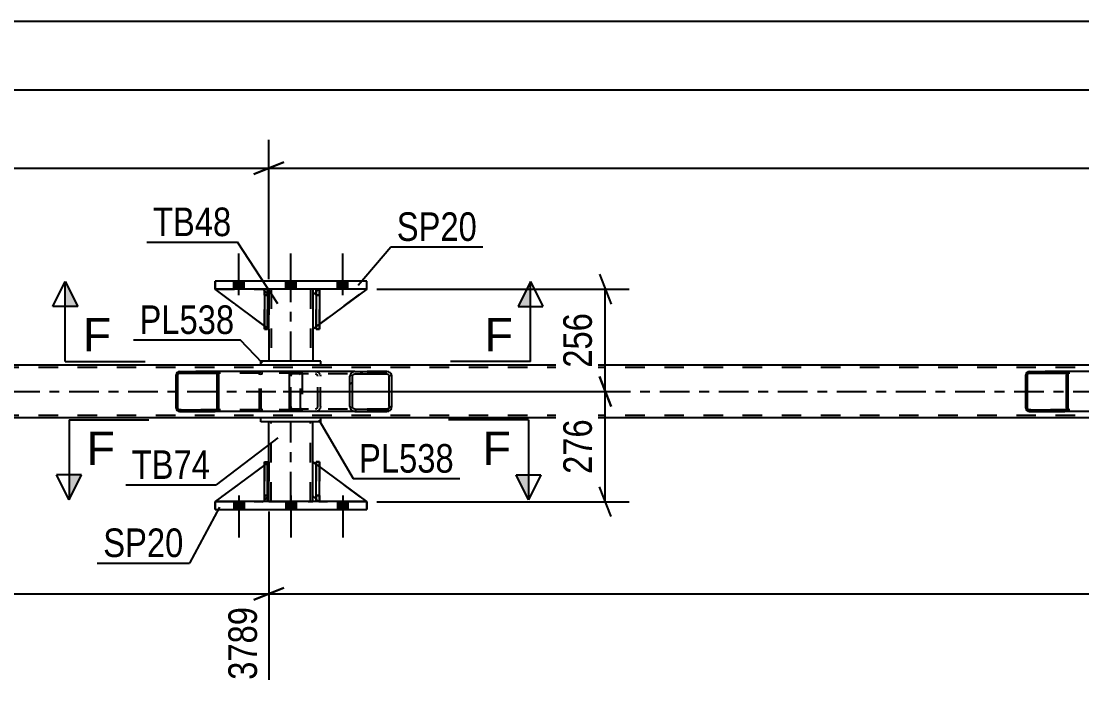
# Model space of a CAD drawing. Header units: millimetres. Extents: x 0 to 841, y 0 to 594.
# Drawn here: x 214.3 to 320.6, y 214.8 to 281.4 of the extents above; entities that cross this region are included whole.
import ezdxf

# ---------------------------------------------------------------- set-up
doc = ezdxf.new("R2010")
doc.units = ezdxf.units.MM
doc.linetypes.add('DXK_LINE_DOT2', pattern=[3.9198, 1.9599, -1.9599])
doc.linetypes.add('DXK_LINE_DOT3', pattern=[5.9187, 2.979, -0.9799, 0.9799, -0.9799])
doc.styles.add('Arial', font='ARIAL.TTF', dxfattribs={"height": 0.2})
doc.styles.add('Arial Narrow', font='ARIALN.TTF', dxfattribs={"height": 0.2})

# ---------------------------------------------------------------- blocks, each defined once
blk = doc.blocks.new('Bolt-814748264-2483 - 2466')
at = {"linetype": 'Continuous'}
for points in [[(236.65, 233.23), (235.61, 233.23), (235.61, 232.43), (236.65, 232.43)], [(236.65, 233.23), (235.61, 233.23), (235.61, 232.43), (236.65, 232.43)], [(236.65, 233.23), (235.61, 233.23), (235.61, 232.43), (236.65, 232.43)], [(241.85, 233.23), (240.81, 233.23), (240.81, 232.43), (241.85, 232.43)], [(241.85, 233.23), (240.81, 233.23), (240.81, 232.43), (241.85, 232.43)], [(247.05, 233.23), (246.01, 233.23), (246.01, 232.43), (247.05, 232.43)], [(247.05, 233.23), (246.01, 233.23), (246.01, 232.43), (247.05, 232.43)], [(247.05, 233.23), (246.01, 233.23), (246.01, 232.43), (247.05, 232.43)]]:
    blk.add_hatch(color=1, dxfattribs=at).paths.add_polyline_path(points)
at = {"color": 1, "linetype": 'Continuous'}
for p, q in [((236.13, 233.83), (236.13, 229.63)), ((236.13, 233.83), (236.13, 229.63)), ((236.13, 233.83), (236.13, 229.63)), ((241.33, 233.83), (241.33, 229.63)), ((241.33, 233.83), (241.33, 229.63)), ((246.53, 233.83), (246.53, 229.63)), ((246.53, 233.83), (246.53, 229.63)), ((246.53, 233.83), (246.53, 229.63)), ((235.61, 233.23), (235.61, 232.43)), ((235.61, 233.23), (235.61, 232.43)), ((235.61, 233.23), (235.61, 232.43)), ((236.65, 233.23), (236.65, 232.43)), ((236.65, 233.23), (236.65, 232.43)), ((236.65, 233.23), (236.65, 232.43)), ((240.81, 233.23), (240.81, 232.43)), ((240.81, 233.23), (240.81, 232.43)), ((241.85, 233.23), (241.85, 232.43)), ((241.85, 233.23), (241.85, 232.43)), ((246.01, 233.23), (246.01, 232.43)), ((246.01, 233.23), (246.01, 232.43)), ((246.01, 233.23), (246.01, 232.43)), ((247.05, 233.23), (247.05, 232.43)), ((247.05, 233.23), (247.05, 232.43)), ((247.05, 233.23), (247.05, 232.43))]:
    blk.add_line(p, q, dxfattribs=at)
blk = doc.blocks.new('Part-814748264-2604 - 2466')
at = {"color": 2, "linetype": 'Continuous'}
for p, q in [((239, 254.51), (238.68, 254.51)), ((238.68, 254.51), (238.68, 250.51)), ((239, 254.51), (239, 254.51)), ((239, 254.51), (239, 250.51)), ((239, 250.51), (238.68, 250.51))]:
    blk.add_line(p, q, dxfattribs=at)
at = {"color": 7, "linetype": 'DXK_LINE_DOT2'}
for p, q in [((238.68, 253.91), (238.68, 254.51)), ((239, 253.91), (239, 254.51)), ((239, 254.51), (239, 254.51)), ((239, 253.91), (238.68, 253.91)), ((238.68, 253.91), (238.68, 250.51)), ((239, 250.51), (239, 253.91))]:
    blk.add_line(p, q, dxfattribs=at)
blk = doc.blocks.new('Bolt-814748264-2484 - 2466')
at = {"linetype": 'Continuous'}
for points in [[(235.61, 254.51), (236.65, 254.51), (236.65, 255.31), (235.61, 255.31)], [(235.61, 254.51), (236.65, 254.51), (236.65, 255.31), (235.61, 255.31)], [(235.61, 254.51), (236.65, 254.51), (236.65, 255.31), (235.61, 255.31)], [(240.81, 254.51), (241.85, 254.51), (241.85, 255.31), (240.81, 255.31)], [(240.81, 254.51), (241.85, 254.51), (241.85, 255.31), (240.81, 255.31)], [(246.01, 254.51), (247.05, 254.51), (247.05, 255.31), (246.01, 255.31)], [(246.01, 254.51), (247.05, 254.51), (247.05, 255.31), (246.01, 255.31)], [(246.01, 254.51), (247.05, 254.51), (247.05, 255.31), (246.01, 255.31)]]:
    blk.add_hatch(color=1, dxfattribs=at).paths.add_polyline_path(points)
at = {"color": 1, "linetype": 'Continuous'}
for p, q in [((236.13, 253.91), (236.13, 258.11)), ((236.13, 253.91), (236.13, 258.11)), ((236.13, 253.91), (236.13, 258.11)), ((241.33, 253.91), (241.33, 258.11)), ((241.33, 253.91), (241.33, 258.11)), ((246.53, 253.91), (246.53, 258.11)), ((246.53, 253.91), (246.53, 258.11)), ((246.53, 253.91), (246.53, 258.11)), ((235.61, 254.51), (235.61, 255.31)), ((235.61, 254.51), (235.61, 255.31)), ((235.61, 254.51), (235.61, 255.31)), ((236.65, 254.51), (236.65, 255.31)), ((236.65, 254.51), (236.65, 255.31)), ((236.65, 254.51), (236.65, 255.31)), ((240.81, 254.51), (240.81, 255.31)), ((240.81, 254.51), (240.81, 255.31)), ((241.85, 254.51), (241.85, 255.31)), ((241.85, 254.51), (241.85, 255.31)), ((246.01, 254.51), (246.01, 255.31)), ((246.01, 254.51), (246.01, 255.31)), ((246.01, 254.51), (246.01, 255.31)), ((247.05, 254.51), (247.05, 255.31)), ((247.05, 254.51), (247.05, 255.31)), ((247.05, 254.51), (247.05, 255.31))]:
    blk.add_line(p, q, dxfattribs=at)
blk = doc.blocks.new('Part-814748264-2548 - 2466')
at = {"color": 2, "linetype": 'Continuous'}
for p, q in [((762.85, 246.91), (100.73, 246.91)), ((238.33, 241.63), (100.73, 241.63)), ((493.73, 241.63), (244.33, 241.63))]:
    blk.add_line(p, q, dxfattribs=at)
at = {"color": 7, "linetype": 'DXK_LINE_DOT2'}
for p, q in [((762.85, 246.67), (100.73, 246.67)), ((762.85, 241.87), (100.73, 241.87)), ((244.33, 241.63), (238.33, 241.63))]:
    blk.add_line(p, q, dxfattribs=at)
at = {"color": 7, "linetype": 'DXK_LINE_DOT3'}
blk.add_line((100.73, 244.27), (762.85, 244.27), dxfattribs=at)
blk = doc.blocks.new('Part-814748264-2610 - 2466')
at = {"linetype": 'Continuous'}
h = blk.add_hatch(dxfattribs=at)
h.set_pattern_fill('', scale=0.7, style=0, pattern_type=0)
h.set_pattern_definition([(45, (234.0707, 246.0676), (-1.57154, 1.57154), [])])
h.paths.add_polyline_path([(234.1, 245.95), (234.07, 246.07), (234, 246.17), (233.89, 246.24), (233.76, 246.27), (230.18, 246.27), (230.05, 246.24), (229.94, 246.17), (229.87, 246.07), (229.84, 245.95), (229.84, 242.59), (229.87, 242.46), (229.94, 242.36), (230.05, 242.29), (230.18, 242.27), (233.76, 242.27), (233.89, 242.29), (234, 242.36), (234.07, 242.46), (234.1, 242.59)])
h.paths.add_polyline_path([(233.91, 242.52), (233.88, 242.47), (233.82, 242.44), (233.76, 242.43), (230.18, 242.43), (230.12, 242.44), (230.06, 242.47), (230.02, 242.52), (230.01, 242.59), (230.01, 245.95), (230.02, 246.01), (230.06, 246.06), (230.12, 246.09), (230.18, 246.11), (233.76, 246.11), (233.82, 246.09), (233.88, 246.06), (233.91, 246.01), (233.93, 245.95), (233.93, 242.59)])
at = {"color": 2, "linetype": 'Continuous'}
for p, q in [((229.87, 246.07), (229.84, 245.95)), ((229.84, 242.59), (229.84, 245.95)), ((230.01, 245.95), (230.02, 246.01)), ((230.01, 242.59), (230.01, 245.95)), ((230.02, 246.01), (230.06, 246.06)), ((230.18, 246.27), (230.05, 246.24)), ((230.06, 246.06), (230.12, 246.09)), ((230.12, 246.09), (230.18, 246.11)), ((230.18, 246.27), (233.76, 246.27)), ((230.18, 246.11), (233.76, 246.11)), ((241.45, 246.27), (233.76, 246.27)), ((233.89, 246.24), (233.76, 246.27)), ((233.76, 246.11), (233.82, 246.09)), ((233.82, 246.09), (233.88, 246.06)), ((233.88, 246.06), (233.91, 246.01)), ((233.91, 246.01), (233.93, 245.95)), ((233.93, 242.59), (233.93, 245.95)), ((234.1, 245.95), (234.07, 246.07)), ((234.1, 242.59), (234.1, 245.95)), ((229.84, 242.59), (229.87, 242.46)), ((230.02, 242.52), (230.01, 242.59)), ((230.06, 242.47), (230.02, 242.52)), ((230.12, 242.44), (230.06, 242.47)), ((230.18, 242.43), (230.12, 242.44)), ((230.18, 242.43), (233.76, 242.43)), ((233.82, 242.44), (233.76, 242.43)), ((233.88, 242.47), (233.82, 242.44)), ((233.91, 242.52), (233.88, 242.47)), ((233.93, 242.59), (233.91, 242.52)), ((234.07, 242.46), (234.1, 242.59)), ((230.05, 242.29), (230.18, 242.27)), ((230.18, 242.27), (233.76, 242.27)), ((233.76, 242.27), (233.89, 242.29)), ((241.45, 242.27), (233.76, 242.27))]:
    blk.add_line(p, q, dxfattribs=at)
at = {"color": 7, "linetype": 'DXK_LINE_DOT2'}
for p, q in [((233.76, 246.27), (230.18, 246.27)), ((242.11, 246.11), (230.18, 246.11)), ((238.19, 245.95), (238.22, 246.07)), ((238.19, 242.59), (238.19, 245.95)), ((238.37, 246.01), (238.36, 245.95)), ((238.36, 242.59), (238.36, 245.95)), ((238.41, 246.06), (238.37, 246.01)), ((238.4, 246.24), (238.53, 246.27)), ((238.41, 246.06), (238.42, 246.07)), ((238.42, 246.07), (238.46, 246.09)), ((238.46, 246.09), (238.53, 246.11)), ((242.11, 246.27), (241.45, 246.27)), ((242.11, 246.27), (242.24, 246.24)), ((242.17, 246.09), (242.11, 246.11)), ((242.23, 246.06), (242.17, 246.09)), ((242.26, 246.01), (242.23, 246.06)), ((242.28, 245.95), (242.26, 246.01)), ((242.28, 242.59), (242.28, 245.95)), ((242.42, 246.07), (242.45, 245.95)), ((242.45, 245.95), (242.45, 242.59)), ((242.11, 242.43), (230.18, 242.43)), ((238.22, 242.46), (238.19, 242.59)), ((238.36, 242.59), (238.37, 242.52)), ((238.37, 242.52), (238.41, 242.47)), ((238.41, 242.47), (238.42, 242.46)), ((238.42, 242.46), (238.46, 242.44)), ((238.46, 242.44), (238.53, 242.43)), ((242.11, 242.43), (242.17, 242.44)), ((242.17, 242.44), (242.23, 242.47)), ((242.23, 242.47), (242.26, 242.52)), ((242.26, 242.52), (242.28, 242.59)), ((242.45, 242.59), (242.42, 242.46)), ((233.76, 242.27), (230.18, 242.27)), ((238.53, 242.27), (238.4, 242.29)), ((242.11, 242.27), (241.45, 242.27)), ((242.24, 242.29), (242.11, 242.27))]:
    blk.add_line(p, q, dxfattribs=at)
at = {"color": 2, "linetype": 'Continuous'}
for centre, start, end in [((230.17, 245.93), 110.7583, 155.68), ((233.77, 245.93), 24.32, 69.2417), ((230.17, 242.6), 204.32, 249.2417), ((233.77, 242.6), 290.7583, 335.68)]:
    blk.add_arc(centre, 0.331, start, end, dxfattribs=at)
at = {"color": 7, "linetype": 'DXK_LINE_DOT2'}
for centre, start, end in [((238.52, 245.93), 110.7583, 155.6801), ((242.12, 245.93), 24.3199, 69.2417), ((238.52, 242.6), 204.3199, 249.2417), ((242.12, 242.6), 290.7583, 335.6801)]:
    blk.add_arc(centre, 0.331, start, end, dxfattribs=at)
blk = doc.blocks.new('Part-814748264-2624 - 2466')
at = {"color": 2, "linetype": 'Continuous'}
for p, q in [((239.13, 254.51), (239.13, 253.91)), ((243.53, 254.51), (243.53, 253.91)), ((239.13, 250.51), (239.13, 247.31)), ((243.53, 250.51), (243.53, 247.31))]:
    blk.add_line(p, q, dxfattribs=at)
at = {"color": 7, "linetype": 'DXK_LINE_DOT2'}
for p, q in [((243.53, 254.51), (239.13, 254.51)), ((239.37, 254.51), (239.37, 247.31)), ((243.29, 254.51), (243.29, 247.31)), ((239.13, 253.91), (239.13, 250.51)), ((243.53, 253.91), (243.53, 250.51)), ((243.53, 247.31), (239.13, 247.31))]:
    blk.add_line(p, q, dxfattribs=at)
at = {"color": 7, "linetype": 'DXK_LINE_DOT3'}
blk.add_line((241.33, 247.31), (241.33, 254.51), dxfattribs=at)
blk = doc.blocks.new('Part-814748264-2597 - 2466')
at = {"color": 2, "linetype": 'Continuous'}
for p, q in [((244.33, 247.31), (238.33, 247.31)), ((238.33, 246.91), (238.33, 247.31)), ((244.33, 246.91), (238.33, 246.91)), ((244.33, 246.91), (244.33, 247.31))]:
    blk.add_line(p, q, dxfattribs=at)
blk = doc.blocks.new('Part-814748264-2609 - 2466')
at = {"linetype": 'Continuous'}
h = blk.add_hatch(dxfattribs=at)
h.set_pattern_fill('', scale=0.7, style=0, pattern_type=0)
h.set_pattern_definition([(45, (251.4028, 245.9688), (-1.57154, 1.57154), [])])
h.paths.add_polyline_path([(251.44, 245.79), (251.4, 245.97), (251.29, 246.12), (251.13, 246.23), (250.94, 246.27), (247.75, 246.27), (247.56, 246.23), (247.4, 246.12), (247.29, 245.97), (247.25, 245.79), (247.25, 242.75), (247.29, 242.56), (247.4, 242.41), (247.56, 242.3), (247.75, 242.27), (250.94, 242.27), (251.13, 242.3), (251.29, 242.41), (251.4, 242.56), (251.44, 242.75)])
h.paths.add_polyline_path([(251.17, 242.65), (251.12, 242.58), (251.03, 242.52), (250.94, 242.51), (247.75, 242.51), (247.66, 242.52), (247.58, 242.58), (247.52, 242.65), (247.5, 242.75), (247.5, 245.79), (247.52, 245.88), (247.58, 245.95), (247.66, 246.01), (247.75, 246.03), (250.94, 246.03), (251.03, 246.01), (251.12, 245.95), (251.17, 245.88), (251.19, 245.79), (251.19, 242.75)])
at = {"color": 2, "linetype": 'Continuous'}
for p, q in [((241.18, 245.79), (241.2, 245.97)), ((241.18, 242.75), (241.18, 245.79)), ((241.2, 245.97), (241.26, 246.12)), ((241.26, 246.12), (241.35, 246.23)), ((241.35, 246.23), (241.45, 246.27)), ((247.75, 246.27), (241.45, 246.27)), ((247.29, 245.97), (247.25, 245.79)), ((247.25, 242.75), (247.25, 245.79)), ((247.5, 245.79), (247.52, 245.88)), ((247.5, 242.75), (247.5, 245.79)), ((247.52, 245.88), (247.58, 245.95)), ((247.75, 246.27), (247.56, 246.23)), ((247.58, 245.95), (247.66, 246.01)), ((247.66, 246.01), (247.75, 246.03)), ((247.75, 246.27), (250.94, 246.27)), ((247.75, 246.03), (250.94, 246.03)), ((251.13, 246.23), (250.94, 246.27)), ((250.94, 246.03), (251.03, 246.01)), ((251.03, 246.01), (251.12, 245.95)), ((251.12, 245.95), (251.17, 245.88)), ((251.17, 245.88), (251.19, 245.79)), ((251.19, 242.75), (251.19, 245.79)), ((251.44, 245.79), (251.4, 245.97)), ((251.44, 242.75), (251.44, 245.79)), ((241.2, 242.56), (241.18, 242.75)), ((241.26, 242.41), (241.2, 242.56)), ((241.35, 242.3), (241.26, 242.41)), ((247.25, 242.75), (247.29, 242.56)), ((247.52, 242.65), (247.5, 242.75)), ((247.58, 242.58), (247.52, 242.65)), ((247.66, 242.52), (247.58, 242.58)), ((247.75, 242.51), (247.66, 242.52)), ((247.75, 242.51), (250.94, 242.51)), ((251.03, 242.52), (250.94, 242.51)), ((251.12, 242.58), (251.03, 242.52)), ((251.17, 242.65), (251.12, 242.58)), ((251.19, 242.75), (251.17, 242.65)), ((251.4, 242.56), (251.44, 242.75)), ((241.45, 242.27), (241.35, 242.3)), ((247.75, 242.27), (241.45, 242.27)), ((247.56, 242.3), (247.75, 242.27)), ((247.75, 242.27), (250.94, 242.27)), ((250.94, 242.27), (251.13, 242.3))]:
    blk.add_line(p, q, dxfattribs=at)
at = {"color": 7, "linetype": 'DXK_LINE_DOT2'}
for p, q in [((241.33, 245.88), (241.32, 245.79)), ((241.32, 242.75), (241.32, 245.79)), ((241.36, 245.95), (241.33, 245.88)), ((241.4, 246.01), (241.36, 245.95)), ((241.45, 246.03), (241.4, 246.01)), ((250.94, 246.03), (241.45, 246.03)), ((242.45, 246.03), (242.45, 246.27)), ((243.79, 246.27), (243.98, 246.23)), ((243.88, 246.01), (243.79, 246.03)), ((243.97, 245.95), (243.88, 246.01)), ((244.02, 245.88), (243.97, 245.95)), ((244.04, 245.79), (244.02, 245.88)), ((244.04, 242.75), (244.04, 245.79)), ((244.25, 245.97), (244.29, 245.79)), ((244.29, 242.75), (244.29, 245.79)), ((250.94, 246.27), (247.75, 246.27)), ((241.32, 242.75), (241.33, 242.65)), ((241.33, 242.65), (241.36, 242.58)), ((241.36, 242.58), (241.4, 242.52)), ((241.4, 242.52), (241.45, 242.51)), ((250.94, 242.51), (241.45, 242.51)), ((242.45, 242.27), (242.45, 242.51)), ((243.79, 242.51), (243.88, 242.52)), ((243.88, 242.52), (243.97, 242.58)), ((243.97, 242.58), (244.02, 242.65)), ((244.02, 242.65), (244.04, 242.75)), ((244.29, 242.75), (244.25, 242.56)), ((243.98, 242.3), (243.79, 242.27)), ((250.94, 242.27), (247.75, 242.27))]:
    blk.add_line(p, q, dxfattribs=at)
for centre, start, end in [((243.8, 245.77), 23.8494, 68.8059), ((243.8, 242.76), 291.1941, 336.1506)]:
    blk.add_arc(centre, 0.492, start, end, dxfattribs=at)
at = {"color": 2, "linetype": 'Continuous'}
for centre, start, end in [((247.74, 245.77), 111.1941, 156.1506), ((250.95, 245.77), 23.8494, 68.8059), ((247.74, 242.76), 203.8494, 248.8059), ((250.95, 242.76), 291.1941, 336.1506)]:
    blk.add_arc(centre, 0.492, start, end, dxfattribs=at)
blk = doc.blocks.new('Part-814748264-2626 - 2466')
at = {"color": 7, "linetype": 'DXK_LINE_DOT2'}
for p, q in [((243.88, 253.91), (243.88, 254.51)), ((243.88, 254.51), (243.88, 254.51)), ((243.88, 254.51), (243.88, 250.51)), ((244.2, 254.51), (243.88, 254.51)), ((244.2, 253.91), (244.2, 254.51)), ((244.2, 250.51), (244.2, 254.51)), ((243.88, 250.51), (243.88, 253.91)), ((243.88, 253.91), (244.2, 253.91)), ((244.2, 253.91), (244.2, 250.51)), ((243.88, 250.51), (244.2, 250.51))]:
    blk.add_line(p, q, dxfattribs=at)
blk = doc.blocks.new('Part-814748264-2706 - 2466')
at = {"color": 2, "linetype": 'Continuous'}
for p, q in [((243.53, 233.82), (243.53, 237.22)), ((243.88, 236.96), (243.53, 237.22)), ((248.93, 233.23), (244.2, 236.73)), ((243.88, 233.47), (243.53, 233.82))]:
    blk.add_line(p, q, dxfattribs=at)
at = {"color": 7, "linetype": 'DXK_LINE_DOT2'}
for p, q in [((244.2, 236.73), (243.88, 236.96)), ((244.13, 233.22), (243.88, 233.47)), ((248.93, 233.22), (244.13, 233.22)), ((248.93, 233.23), (248.93, 233.22)), ((248.93, 233.22), (248.93, 233.23))]:
    blk.add_line(p, q, dxfattribs=at)
blk = doc.blocks.new('Part-814748264-2707 - 2466')
at = {"color": 7, "linetype": 'DXK_LINE_DOT2'}
for p, q in [((243.53, 233.82), (243.53, 237.22)), ((243.53, 237.22), (248.93, 233.22)), ((244.13, 233.22), (243.53, 233.82)), ((248.93, 233.22), (244.13, 233.22))]:
    blk.add_line(p, q, dxfattribs=at)
blk = doc.blocks.new('Part-814748264-2708 - 2466')
at = {"color": 7, "linetype": 'DXK_LINE_DOT2'}
for p, q in [((238.68, 253.91), (238.68, 254.51)), ((238.68, 254.51), (238.68, 254.51)), ((238.68, 254.51), (238.68, 250.51)), ((239, 254.51), (238.68, 254.51)), ((239, 253.91), (239, 254.51)), ((239, 250.51), (239, 254.51)), ((238.68, 250.51), (238.68, 253.91)), ((238.68, 253.91), (239, 253.91)), ((239, 253.91), (239, 250.51)), ((238.68, 250.51), (239, 250.51))]:
    blk.add_line(p, q, dxfattribs=at)
blk = doc.blocks.new('Part-814748264-2709 - 2466')
at = {"color": 7, "linetype": 'DXK_LINE_DOT2'}
for p, q in [((239, 237.13), (238.68, 236.89)), ((239.13, 233.82), (239.13, 237.22)), ((239.13, 233.82), (238.53, 233.22)), ((233.73, 233.23), (238.53, 233.22)), ((239, 233.7), (238.68, 233.38))]:
    blk.add_line(p, q, dxfattribs=at)
at = {"color": 2, "linetype": 'Continuous'}
for p, q in [((239.13, 237.22), (239, 237.13)), ((239.13, 233.82), (239.13, 237.22)), ((238.68, 236.89), (233.73, 233.23)), ((239.13, 233.82), (239, 233.7)), ((239.13, 233.82), (239.13, 233.82)), ((238.68, 233.38), (238.53, 233.22))]:
    blk.add_line(p, q, dxfattribs=at)
blk = doc.blocks.new('Part-814748264-2710 - 2466')
at = {"color": 7, "linetype": 'DXK_LINE_DOT2'}
for p, q in [((239.13, 237.22), (233.73, 233.23)), ((239.13, 233.82), (239.13, 237.22)), ((239.13, 237.22), (239.13, 233.82)), ((238.53, 233.22), (239.13, 233.82)), ((239.13, 233.82), (238.53, 233.22)), ((239.13, 233.82), (239.13, 233.82)), ((233.73, 233.23), (238.53, 233.22))]:
    blk.add_line(p, q, dxfattribs=at)
blk = doc.blocks.new('Part-814748264-2711 - 2466')
at = {"color": 2, "linetype": 'Continuous'}
for p, q in [((243.88, 233.23), (243.88, 237.23)), ((243.88, 237.23), (244.2, 237.23)), ((244.2, 233.23), (244.2, 237.23)), ((243.88, 233.23), (243.88, 233.23)), ((244.2, 233.23), (243.88, 233.23))]:
    blk.add_line(p, q, dxfattribs=at)
at = {"color": 7, "linetype": 'DXK_LINE_DOT2'}
for p, q in [((243.88, 237.23), (243.88, 233.83)), ((244.2, 233.83), (244.2, 237.23)), ((243.88, 233.83), (243.88, 233.23)), ((243.88, 233.83), (244.2, 233.83)), ((244.2, 233.23), (244.2, 233.83)), ((244.2, 233.23), (244.2, 233.23))]:
    blk.add_line(p, q, dxfattribs=at)
blk = doc.blocks.new('Part-814748264-2713 - 2466')
at = {"color": 7, "linetype": 'DXK_LINE_DOT2'}
for p, q in [((244.2, 237.23), (243.88, 237.23)), ((243.88, 233.83), (243.88, 237.23)), ((243.88, 237.23), (243.88, 233.23)), ((244.2, 237.23), (244.2, 233.83)), ((244.2, 233.23), (244.2, 237.23)), ((244.2, 233.83), (243.88, 233.83)), ((243.88, 233.23), (243.88, 233.83)), ((244.2, 233.83), (244.2, 233.23)), ((244.2, 233.23), (243.88, 233.23)), ((244.2, 233.23), (244.2, 233.23))]:
    blk.add_line(p, q, dxfattribs=at)
blk = doc.blocks.new('Part-814748264-2717 - 2466')
at = {"color": 2, "linetype": 'Continuous'}
for p, q in [((244.2, 254.51), (243.88, 254.51)), ((243.88, 254.51), (243.88, 250.51)), ((244.2, 254.51), (244.2, 254.51)), ((244.2, 254.51), (244.2, 250.51)), ((244.2, 250.51), (243.88, 250.51))]:
    blk.add_line(p, q, dxfattribs=at)
at = {"color": 7, "linetype": 'DXK_LINE_DOT2'}
for p, q in [((243.88, 253.91), (243.88, 254.51)), ((244.2, 253.91), (244.2, 254.51)), ((244.2, 254.51), (244.2, 254.51)), ((244.2, 253.91), (243.88, 253.91)), ((243.88, 253.91), (243.88, 250.51)), ((244.2, 250.51), (244.2, 253.91))]:
    blk.add_line(p, q, dxfattribs=at)
blk = doc.blocks.new('Part-814748264-2718 - 2466')
at = {"color": 7, "linetype": 'DXK_LINE_DOT2'}
for p, q in [((239.13, 250.52), (233.73, 254.51)), ((233.73, 254.51), (238.53, 254.51)), ((238.53, 254.51), (239.13, 253.92)), ((239.13, 253.92), (238.53, 254.51)), ((239.13, 253.92), (239.13, 250.52)), ((239.13, 253.92), (239.13, 253.92)), ((239.13, 253.92), (239.13, 250.52))]:
    blk.add_line(p, q, dxfattribs=at)
blk = doc.blocks.new('Part-814748264-2719 - 2466')
at = {"color": 2, "linetype": 'Continuous'}
for p, q in [((238.68, 250.85), (233.73, 254.51)), ((238.68, 254.36), (238.53, 254.51)), ((239.13, 253.92), (239, 254.04)), ((239.13, 253.92), (239.13, 253.92)), ((239.13, 250.52), (239.13, 253.92)), ((239, 250.61), (239.13, 250.52)), ((239.13, 250.52), (239.13, 250.52))]:
    blk.add_line(p, q, dxfattribs=at)
at = {"color": 7, "linetype": 'DXK_LINE_DOT2'}
for p, q in [((238.53, 254.51), (233.73, 254.51)), ((238.53, 254.51), (239.13, 253.92)), ((239, 254.04), (238.68, 254.36)), ((239.13, 253.92), (239.13, 250.52)), ((239, 250.61), (238.68, 250.85))]:
    blk.add_line(p, q, dxfattribs=at)
blk = doc.blocks.new('Part-814748264-2720 - 2466')
at = {"color": 7, "linetype": 'DXK_LINE_DOT2'}
for p, q in [((244.13, 254.52), (243.53, 253.92)), ((243.53, 250.52), (248.93, 254.52)), ((248.93, 254.52), (244.13, 254.52)), ((243.53, 253.92), (243.53, 250.52))]:
    blk.add_line(p, q, dxfattribs=at)
blk = doc.blocks.new('Part-814748264-2721 - 2466')
at = {"color": 2, "linetype": 'Continuous'}
for p, q in [((243.88, 254.27), (243.53, 253.92)), ((248.93, 254.52), (244.2, 251.01)), ((243.53, 253.92), (243.53, 250.52)), ((243.88, 250.78), (243.53, 250.52))]:
    blk.add_line(p, q, dxfattribs=at)
at = {"color": 7, "linetype": 'DXK_LINE_DOT2'}
for p, q in [((244.13, 254.52), (243.88, 254.27)), ((248.93, 254.52), (244.13, 254.52)), ((244.2, 251.01), (243.88, 250.78))]:
    blk.add_line(p, q, dxfattribs=at)
blk = doc.blocks.new('Part-814748264-2740 - 2466')
at = {"linetype": 'Continuous'}
h = blk.add_hatch(dxfattribs=at)
h.set_pattern_fill('', scale=0.7, style=0, pattern_type=0)
h.set_pattern_definition([(45, (319.2049, 246.0676), (-1.57154, 1.57154), [])])
h.paths.add_polyline_path([(319.23, 245.95), (319.2, 246.07), (319.13, 246.17), (319.02, 246.24), (318.89, 246.27), (315.31, 246.27), (315.18, 246.24), (315.07, 246.17), (315, 246.07), (314.97, 245.95), (314.97, 242.59), (315, 242.46), (315.07, 242.36), (315.18, 242.29), (315.31, 242.27), (318.89, 242.27), (319.02, 242.29), (319.13, 242.36), (319.2, 242.46), (319.23, 242.59)])
h.paths.add_polyline_path([(319.05, 242.52), (319.01, 242.47), (318.96, 242.44), (318.89, 242.43), (315.31, 242.43), (315.25, 242.44), (315.19, 242.47), (315.16, 242.52), (315.14, 242.59), (315.14, 245.95), (315.16, 246.01), (315.19, 246.06), (315.25, 246.09), (315.31, 246.11), (318.89, 246.11), (318.96, 246.09), (319.01, 246.06), (319.05, 246.01), (319.06, 245.95), (319.06, 242.59)])
at = {"color": 2, "linetype": 'Continuous'}
for p, q in [((315, 246.07), (314.97, 245.95)), ((314.97, 242.59), (314.97, 245.95)), ((315.14, 245.95), (315.16, 246.01)), ((315.14, 242.59), (315.14, 245.95)), ((315.16, 246.01), (315.19, 246.06)), ((315.31, 246.27), (315.18, 246.24)), ((315.19, 246.06), (315.25, 246.09)), ((315.25, 246.09), (315.31, 246.11)), ((315.31, 246.27), (318.89, 246.27)), ((315.31, 246.11), (318.89, 246.11)), ((326.59, 246.27), (318.89, 246.27)), ((319.02, 246.24), (318.89, 246.27)), ((318.89, 246.11), (318.96, 246.09)), ((318.96, 246.09), (319.01, 246.06)), ((319.01, 246.06), (319.05, 246.01)), ((319.05, 246.01), (319.06, 245.95)), ((319.06, 242.59), (319.06, 245.95)), ((319.23, 245.95), (319.2, 246.07)), ((319.23, 242.59), (319.23, 245.95)), ((314.97, 242.59), (315, 242.46)), ((315.16, 242.52), (315.14, 242.59)), ((315.19, 242.47), (315.16, 242.52)), ((315.25, 242.44), (315.19, 242.47)), ((315.31, 242.43), (315.25, 242.44)), ((315.31, 242.43), (318.89, 242.43)), ((318.96, 242.44), (318.89, 242.43)), ((319.01, 242.47), (318.96, 242.44)), ((319.05, 242.52), (319.01, 242.47)), ((319.06, 242.59), (319.05, 242.52)), ((319.2, 242.46), (319.23, 242.59)), ((315.18, 242.29), (315.31, 242.27)), ((315.31, 242.27), (318.89, 242.27)), ((318.89, 242.27), (319.02, 242.29)), ((326.59, 242.27), (318.89, 242.27))]:
    blk.add_line(p, q, dxfattribs=at)
at = {"color": 7, "linetype": 'DXK_LINE_DOT2'}
for p, q in [((318.89, 246.27), (315.31, 246.27)), ((327.24, 246.11), (315.31, 246.11)), ((323.32, 245.95), (323.35, 246.07)), ((323.32, 242.59), (323.32, 245.95)), ((323.51, 246.01), (323.49, 245.95)), ((323.49, 242.59), (323.49, 245.95)), ((323.54, 246.06), (323.51, 246.01)), ((323.53, 246.24), (323.66, 246.27)), ((323.54, 246.06), (323.56, 246.07)), ((323.56, 246.07), (323.6, 246.09)), ((323.6, 246.09), (323.66, 246.11)), ((327.24, 246.27), (326.59, 246.27)), ((327.24, 246.27), (327.37, 246.24)), ((327.3, 246.09), (327.24, 246.11)), ((327.36, 246.06), (327.3, 246.09)), ((327.4, 246.01), (327.36, 246.06)), ((327.41, 245.95), (327.4, 246.01)), ((327.41, 242.59), (327.41, 245.95)), ((327.55, 246.07), (327.58, 245.95)), ((327.58, 245.95), (327.58, 242.59)), ((327.24, 242.43), (315.31, 242.43)), ((323.35, 242.46), (323.32, 242.59)), ((323.49, 242.59), (323.51, 242.52)), ((323.51, 242.52), (323.54, 242.47)), ((323.54, 242.47), (323.56, 242.46)), ((323.56, 242.46), (323.6, 242.44)), ((323.6, 242.44), (323.66, 242.43)), ((327.24, 242.43), (327.3, 242.44)), ((327.3, 242.44), (327.36, 242.47)), ((327.36, 242.47), (327.4, 242.52)), ((327.4, 242.52), (327.41, 242.59)), ((327.58, 242.59), (327.55, 242.46)), ((318.89, 242.27), (315.31, 242.27)), ((323.66, 242.27), (323.53, 242.29)), ((327.24, 242.27), (326.59, 242.27)), ((327.37, 242.29), (327.24, 242.27))]:
    blk.add_line(p, q, dxfattribs=at)
at = {"color": 2, "linetype": 'Continuous'}
for centre, start, end in [((315.3, 245.93), 110.7583, 155.68), ((318.9, 245.93), 24.32, 69.2417), ((315.3, 242.6), 204.32, 249.2417), ((318.9, 242.6), 290.7583, 335.68)]:
    blk.add_arc(centre, 0.331, start, end, dxfattribs=at)
at = {"color": 7, "linetype": 'DXK_LINE_DOT2'}
for centre, start, end in [((323.65, 245.93), 110.7583, 155.6801), ((327.25, 245.93), 24.3199, 69.2417), ((323.65, 242.6), 204.3199, 249.2417), ((327.25, 242.6), 290.7583, 335.6801)]:
    blk.add_arc(centre, 0.331, start, end, dxfattribs=at)
blk = doc.blocks.new('Part-814748264-2748 - 2466')
at = {"color": 2, "linetype": 'Continuous'}
for p, q in [((238.68, 233.23), (238.68, 237.23)), ((238.68, 237.23), (239, 237.23)), ((239, 233.23), (239, 237.23)), ((238.68, 233.23), (238.68, 233.23)), ((239, 233.23), (238.68, 233.23))]:
    blk.add_line(p, q, dxfattribs=at)
at = {"color": 7, "linetype": 'DXK_LINE_DOT2'}
for p, q in [((238.68, 237.23), (238.68, 233.83)), ((239, 233.83), (239, 237.23)), ((238.68, 233.83), (238.68, 233.23)), ((238.68, 233.83), (239, 233.83)), ((239, 233.23), (239, 233.83)), ((239, 233.23), (239, 233.23))]:
    blk.add_line(p, q, dxfattribs=at)
blk = doc.blocks.new('Part-814748264-2750 - 2466')
at = {"color": 7, "linetype": 'DXK_LINE_DOT2'}
for p, q in [((238.68, 237.23), (239, 237.23)), ((238.68, 233.83), (238.68, 237.23)), ((238.68, 237.23), (238.68, 233.23)), ((239, 237.23), (239, 233.83)), ((239, 233.23), (239, 237.13)), ((239, 233.83), (238.68, 233.83)), ((238.68, 233.23), (238.68, 233.83)), ((239, 233.83), (239, 233.23)), ((239, 233.23), (238.68, 233.23)), ((239, 233.23), (239, 233.23))]:
    blk.add_line(p, q, dxfattribs=at)
blk = doc.blocks.new('Part-814748264-2756 - 2466')
at = {"color": 2, "linetype": 'Continuous'}
for p, q in [((244.33, 241.63), (238.33, 241.63)), ((238.33, 241.23), (238.33, 241.63)), ((244.33, 241.23), (244.33, 241.63)), ((244.33, 241.23), (238.33, 241.23))]:
    blk.add_line(p, q, dxfattribs=at)
blk = doc.blocks.new('Part-814748264-2761 - 2466')
at = {"color": 2, "linetype": 'Continuous'}
for p, q in [((239.13, 237.22), (239.13, 241.23)), ((243.53, 237.23), (243.53, 241.23)), ((239.13, 233.23), (239.13, 233.82)), ((243.53, 233.23), (243.53, 233.83))]:
    blk.add_line(p, q, dxfattribs=at)
at = {"color": 7, "linetype": 'DXK_LINE_DOT2'}
for p, q in [((243.53, 241.23), (239.13, 241.23)), ((239.37, 233.23), (239.37, 241.23)), ((243.29, 233.23), (243.29, 241.23)), ((239.13, 233.82), (239.13, 237.22)), ((243.53, 233.83), (243.53, 237.23)), ((239.13, 233.23), (243.53, 233.23))]:
    blk.add_line(p, q, dxfattribs=at)
at = {"color": 7, "linetype": 'DXK_LINE_DOT3'}
blk.add_line((241.33, 233.23), (241.33, 241.23), dxfattribs=at)
blk = doc.blocks.new('Part-814748264-2766 - 2466')
at = {"color": 2, "linetype": 'Continuous'}
for p, q in [((248.93, 255.31), (233.73, 255.31)), ((233.73, 254.51), (233.73, 255.31)), ((248.93, 254.51), (248.93, 255.31)), ((248.93, 254.51), (233.73, 254.51))]:
    blk.add_line(p, q, dxfattribs=at)
at = {"color": 7, "linetype": 'DXK_LINE_DOT2'}
for p, q in [((233.73, 255.31), (233.73, 254.51)), ((248.93, 254.51), (248.93, 255.31))]:
    blk.add_line(p, q, dxfattribs=at)
blk = doc.blocks.new('Part-814748264-2771 - 2466')
at = {"color": 2, "linetype": 'Continuous'}
for p, q in [((233.73, 232.43), (233.73, 233.23)), ((248.93, 233.23), (233.73, 233.23)), ((248.93, 232.43), (248.93, 233.23)), ((233.73, 232.43), (248.93, 232.43))]:
    blk.add_line(p, q, dxfattribs=at)
at = {"color": 7, "linetype": 'DXK_LINE_DOT2'}
for p, q in [((233.73, 233.23), (233.73, 232.43)), ((248.93, 233.23), (248.93, 232.43))]:
    blk.add_line(p, q, dxfattribs=at)
blk = doc.blocks.new('StraightDimension-814748264-2820 - 2466')
at = {"color": 7, "linetype": 'Continuous'}
for p, q in [((239.13, 255.52), (239.13, 269.51)), ((237.63, 266.06), (240.63, 267.26)), ((90.51, 266.66), (239.13, 266.66))]:
    blk.add_line(p, q, dxfattribs=at)
blk = doc.blocks.new('StraightDimension-814748264-2860 - 2466')
at = {"color": 7, "linetype": 'Continuous'}
for p, q in [((272.24, 245.77), (273.44, 242.77)), ((240.56, 244.27), (275.24, 244.27)), ((272.84, 233.22), (272.84, 244.27)), ((273.44, 231.72), (272.24, 234.72)), ((249.93, 233.22), (275.24, 233.22))]:
    blk.add_line(p, q, dxfattribs=at)
at = {"color": 0}
blk.add_wipeout([(272.09, 242.09), (267.89, 242.09), (267.89, 235.4), (272.09, 235.4)], dxfattribs=at)
at = {"color": 3, "style": 'Arial Narrow'}
blk.add_text('276', height=2.863, rotation=90.0002, dxfattribs=at).set_placement((271.49, 236))
blk = doc.blocks.new('StraightDimension-814748264-2795 - 2466')
at = {"color": 7, "linetype": 'Continuous'}
for p, q in [((239.13, 232.22), (239.13, 215.36)), ((237.63, 223.37), (240.63, 224.57)), ((90.51, 223.97), (239.13, 223.97))]:
    blk.add_line(p, q, dxfattribs=at)
at = {"color": 0, "linetype": 'Continuous'}
blk.add_wipeout([(238.53, 223.27), (234.33, 223.27), (234.33, 214.76), (238.53, 214.76)], dxfattribs=at)
at = {"color": 3, "linetype": 'Continuous', "style": 'Arial Narrow'}
blk.add_text('3789', height=2.863, rotation=90.0002, dxfattribs=at).set_placement((237.93, 215.36))
blk = doc.blocks.new('StraightDimension-814748264-2802 - 2466')
at = {"color": 7, "linetype": 'Continuous'}
for p, q in [((239.13, 232.22), (239.13, 215.36)), ((240.63, 224.57), (237.63, 223.37)), ((239.13, 223.97), (494.53, 223.97))]:
    blk.add_line(p, q, dxfattribs=at)
blk = doc.blocks.new('StraightDimension-814748264-2827 - 2466')
at = {"color": 7, "linetype": 'Continuous'}
for p, q in [((239.13, 255.52), (239.13, 269.51)), ((240.63, 267.26), (237.63, 266.06)), ((239.13, 266.66), (494.53, 266.66))]:
    blk.add_line(p, q, dxfattribs=at)
blk = doc.blocks.new('StraightDimension-814748264-2888 - 2466')
at = {"color": 7, "linetype": 'Continuous'}
for p, q in [((272.24, 256.02), (273.44, 253.02)), ((249.93, 254.52), (275.24, 254.52)), ((272.84, 244.27), (272.84, 254.52)), ((273.44, 242.77), (272.24, 245.77)), ((240.56, 244.27), (275.24, 244.27))]:
    blk.add_line(p, q, dxfattribs=at)
at = {"color": 0}
blk.add_wipeout([(272.09, 252.73), (267.89, 252.73), (267.89, 246.05), (272.09, 246.05)], dxfattribs=at)
at = {"color": 3, "style": 'Arial Narrow'}
blk.add_text('256', height=2.863, rotation=90.0002, dxfattribs=at).set_placement((271.49, 246.65))
blk = doc.blocks.new('StraightDimension-814748264-2917 - 2466')
at = {"color": 7, "linetype": 'Continuous'}
blk.add_line((89.87, 281.39), (773.71, 281.39), dxfattribs=at)
blk = doc.blocks.new('StraightDimension-814748264-8525 - 2466')
at = {"color": 7, "linetype": 'Continuous'}
blk.add_line((90.51, 274.5), (773.07, 274.5), dxfattribs=at)
blk = doc.blocks.new('SectionMark-814748264-2969 - 2466')
at = {"linetype": 'Continuous'}
for points in [[(219.97, 252.78), (218.72, 252.78), (218.72, 255.28)], [(265.34, 252.78), (264.09, 252.78), (265.34, 255.28)]]:
    blk.add_hatch(color=6, dxfattribs=at).paths.add_polyline_path(points)
at = {"color": 6, "linetype": 'Continuous'}
for p, q in [((217.47, 252.78), (218.72, 255.28)), ((218.72, 247.28), (218.72, 255.28)), ((218.72, 255.28), (219.97, 252.78)), ((265.34, 255.28), (264.09, 252.78)), ((265.34, 247.28), (265.34, 255.28)), ((265.34, 255.28), (266.59, 252.78)), ((219.97, 252.78), (217.47, 252.78)), ((264.09, 252.78), (266.59, 252.78)), ((218.72, 247.28), (226.72, 247.28)), ((265.34, 247.28), (257.34, 247.28))]:
    blk.add_line(p, q, dxfattribs=at)
at = {"color": 0, "linetype": 'Continuous'}
for points in [[(223.32, 248.28), (223.32, 251.78), (220.47, 251.78), (220.47, 248.28)], [(263.59, 248.28), (263.59, 251.78), (260.74, 251.78), (260.74, 248.28)]]:
    blk.add_wipeout(points, dxfattribs=at)
at = {"color": 3, "linetype": 'Continuous', "style": 'Arial'}
for p in [(220.47, 248.28), (260.74, 248.28)]:
    blk.add_text('F', height=3.34, dxfattribs=at).set_placement(p)
blk = doc.blocks.new('SectionMark-814748264-2973 - 2466')
at = {"linetype": 'Continuous'}
for points in [[(219.1, 235.91), (220.35, 235.91), (219.1, 233.41)], [(263.89, 235.91), (265.14, 235.91), (265.14, 233.41)]]:
    blk.add_hatch(color=6, dxfattribs=at).paths.add_polyline_path(points)
at = {"color": 6, "linetype": 'Continuous'}
for p, q in [((219.1, 241.41), (227.1, 241.41)), ((219.1, 241.41), (219.1, 233.41)), ((265.14, 241.41), (257.14, 241.41)), ((265.14, 241.41), (265.14, 233.41)), ((219.1, 233.41), (217.85, 235.91)), ((220.35, 235.91), (217.85, 235.91)), ((219.1, 233.41), (220.35, 235.91)), ((263.89, 235.91), (266.39, 235.91)), ((265.14, 233.41), (263.89, 235.91)), ((266.39, 235.91), (265.14, 233.41))]:
    blk.add_line(p, q, dxfattribs=at)
at = {"color": 0, "linetype": 'Continuous'}
for points in [[(223.7, 236.91), (223.7, 240.41), (220.85, 240.41), (220.85, 236.91)], [(263.39, 236.91), (263.39, 240.41), (260.54, 240.41), (260.54, 236.91)]]:
    blk.add_wipeout(points, dxfattribs=at)
at = {"color": 3, "linetype": 'Continuous', "style": 'Arial'}
for p in [(220.85, 236.91), (260.54, 236.91)]:
    blk.add_text('F', height=3.34, dxfattribs=at).set_placement(p)
blk = doc.blocks.new('Mark-814748264-2593 - 2466')
at = {"color": 30, "linetype": 'Continuous'}
for p in [(225.56, 249.43), (238.5, 247.12)]:
    blk.add_line(p, (236.26, 249.43), dxfattribs=at)
at = {"color": 0}
blk.add_wipeout([(235.66, 250.03), (235.66, 253.03), (226.16, 253.03), (226.16, 250.03)], dxfattribs=at)
blk.add_wipeout([(235.66, 250.03), (235.66, 253.03), (226.16, 253.03), (226.16, 250.03)], dxfattribs=at)
at = {"color": 3, "style": 'Arial Narrow'}
blk.add_text('PL538', height=2.863, dxfattribs=at).set_placement((226.16, 250.03))
blk = doc.blocks.new('Mark-814748264-2620 - 2466')
at = {"color": 30, "linetype": 'Continuous'}
for p in [(226.91, 259.24), (240.02, 253.06)]:
    blk.add_line(p, (235.97, 259.24), dxfattribs=at)
at = {"color": 0}
blk.add_wipeout([(235.37, 259.84), (235.37, 262.84), (227.51, 262.84), (227.51, 259.84)], dxfattribs=at)
blk.add_wipeout([(235.37, 259.84), (235.37, 262.84), (227.51, 262.84), (227.51, 259.84)], dxfattribs=at)
at = {"color": 3, "style": 'Arial Narrow'}
blk.add_text('TB48', height=2.863, dxfattribs=at).set_placement((227.51, 259.84))
blk = doc.blocks.new('Mark-814748264-2752 - 2466')
at = {"color": 30, "linetype": 'Continuous'}
for p, q in [((244.13, 241.42), (247.56, 235.53)), ((247.56, 235.53), (258.26, 235.53))]:
    blk.add_line(p, q, dxfattribs=at)
at = {"color": 0}
blk.add_wipeout([(257.66, 236.13), (257.66, 239.13), (248.16, 239.13), (248.16, 236.13)], dxfattribs=at)
blk.add_wipeout([(257.66, 236.13), (257.66, 239.13), (248.16, 239.13), (248.16, 236.13)], dxfattribs=at)
at = {"color": 3, "style": 'Arial Narrow'}
blk.add_text('PL538', height=2.863, dxfattribs=at).set_placement((248.16, 236.13))
blk = doc.blocks.new('Mark-814748264-2757 - 2466')
at = {"color": 30, "linetype": 'Continuous'}
for p in [(240.02, 239.61), (224.78, 234.9)]:
    blk.add_line(p, (233.83, 234.9), dxfattribs=at)
at = {"color": 0}
blk.add_wipeout([(233.23, 235.5), (233.23, 238.5), (225.38, 238.5), (225.38, 235.5)], dxfattribs=at)
blk.add_wipeout([(233.23, 235.5), (233.23, 238.5), (225.38, 238.5), (225.38, 235.5)], dxfattribs=at)
at = {"color": 3, "style": 'Arial Narrow'}
blk.add_text('TB74', height=2.863, dxfattribs=at).set_placement((225.38, 235.5))
blk = doc.blocks.new('Mark-814748264-2762 - 2466')
at = {"color": 30, "linetype": 'Continuous'}
for p, q in [((248.07, 254.91), (251.34, 258.76)), ((251.34, 258.76), (260.57, 258.76))]:
    blk.add_line(p, q, dxfattribs=at)
at = {"color": 0}
blk.add_wipeout([(259.97, 259.36), (259.97, 262.36), (251.94, 262.36), (251.94, 259.36)], dxfattribs=at)
blk.add_wipeout([(259.97, 259.36), (259.97, 262.36), (251.94, 262.36), (251.94, 259.36)], dxfattribs=at)
at = {"color": 3, "style": 'Arial Narrow'}
blk.add_text('SP20', height=2.863, dxfattribs=at).set_placement((251.94, 259.36))
blk = doc.blocks.new('Mark-814748264-2767 - 2466')
at = {"color": 30, "linetype": 'Continuous'}
for p in [(234.19, 232.67), (221.93, 227.07)]:
    blk.add_line(p, (231.17, 227.07), dxfattribs=at)
at = {"color": 0}
blk.add_wipeout([(230.57, 227.67), (230.57, 230.67), (222.53, 230.67), (222.53, 227.67)], dxfattribs=at)
blk.add_wipeout([(230.57, 227.67), (230.57, 230.67), (222.53, 230.67), (222.53, 227.67)], dxfattribs=at)
at = {"color": 3, "style": 'Arial Narrow'}
blk.add_text('SP20', height=2.863, dxfattribs=at).set_placement((222.53, 227.67))

msp = doc.modelspace()

# ---------------------------------------------------------------- block references
for name in ['Bolt-814748264-2484 - 2466', 'Part-814748264-2766 - 2466', 'Part-814748264-2718 - 2466', 'Part-814748264-2719 - 2466', 'Part-814748264-2604 - 2466', 'Part-814748264-2708 - 2466', 'Part-814748264-2624 - 2466', 'Part-814748264-2720 - 2466', 'Part-814748264-2721 - 2466', 'Part-814748264-2626 - 2466', 'Part-814748264-2717 - 2466', 'Part-814748264-2548 - 2466', 'Part-814748264-2597 - 2466', 'Part-814748264-2610 - 2466', 'Part-814748264-2609 - 2466', 'Part-814748264-2740 - 2466', 'Part-814748264-2756 - 2466', 'Part-814748264-2761 - 2466', 'Part-814748264-2709 - 2466', 'Part-814748264-2710 - 2466', 'Part-814748264-2748 - 2466', 'Part-814748264-2750 - 2466', 'Part-814748264-2706 - 2466', 'Part-814748264-2707 - 2466', 'Part-814748264-2711 - 2466', 'Part-814748264-2713 - 2466', 'Bolt-814748264-2483 - 2466', 'Part-814748264-2771 - 2466']:
    msp.add_blockref(name, (0, 0))

# ---------------------------------------------------------------- next in the draw order: block references
for name in ['StraightDimension-814748264-2820 - 2466', 'StraightDimension-814748264-2860 - 2466']:
    msp.add_blockref(name, (0, 0))

# ---------------------------------------------------------------- next in the draw order: block references
for name in ['StraightDimension-814748264-2827 - 2466', 'StraightDimension-814748264-2795 - 2466']:
    msp.add_blockref(name, (0, 0))

# ---------------------------------------------------------------- next in the draw order: block references
for name in ['StraightDimension-814748264-2888 - 2466', 'SectionMark-814748264-2973 - 2466', 'Mark-814748264-2767 - 2466', 'StraightDimension-814748264-2802 - 2466']:
    msp.add_blockref(name, (0, 0))

# ---------------------------------------------------------------- next in the draw order: block references
for name in ['StraightDimension-814748264-2917 - 2466', 'Mark-814748264-2752 - 2466', 'Mark-814748264-2757 - 2466']:
    msp.add_blockref(name, (0, 0))

# ---------------------------------------------------------------- next in the draw order: block references
msp.add_blockref('StraightDimension-814748264-8525 - 2466', (0, 0))

# ---------------------------------------------------------------- next in the draw order: block references
msp.add_blockref('SectionMark-814748264-2969 - 2466', (0, 0))

# ---------------------------------------------------------------- next in the draw order: block references
for name in ['Mark-814748264-2762 - 2466', 'Mark-814748264-2593 - 2466']:
    msp.add_blockref(name, (0, 0))

# ---------------------------------------------------------------- next in the draw order: block references
msp.add_blockref('Mark-814748264-2620 - 2466', (0, 0))

doc.saveas('drawing.dxf')
